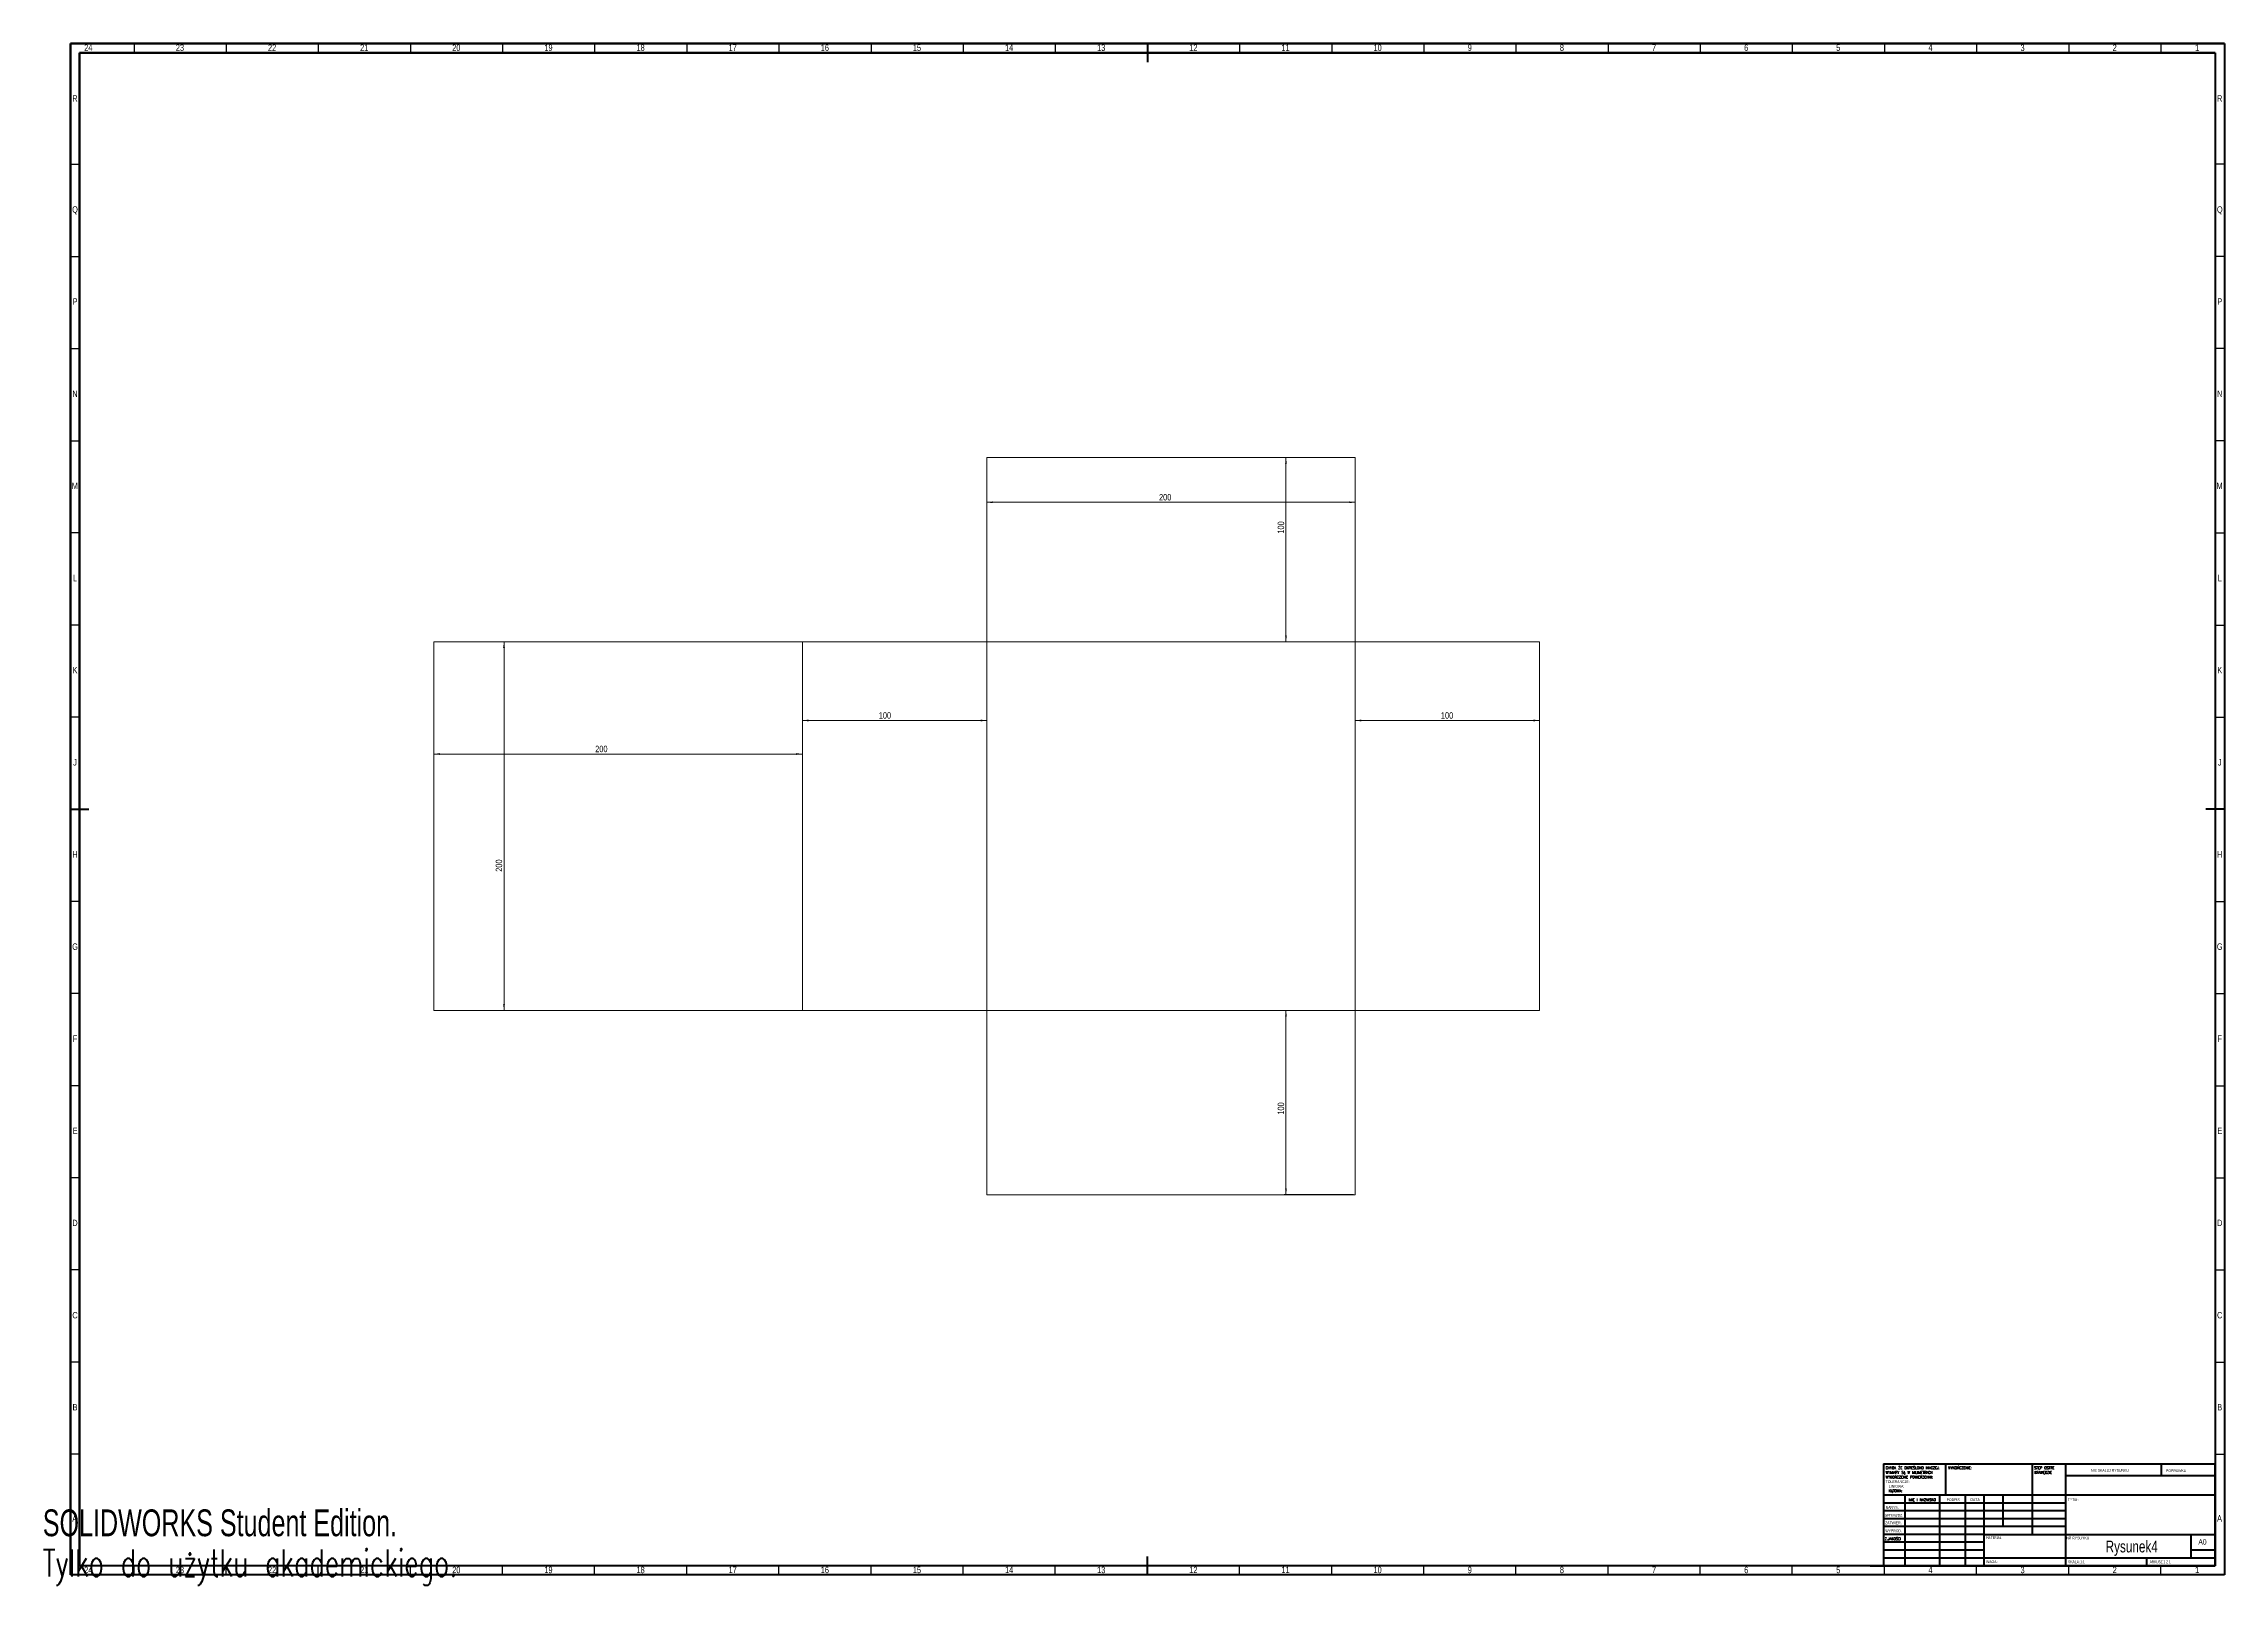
# Model space of a CAD drawing. Header units: millimetres. Extents: x 0 to 1184, y -1 to 836.
import ezdxf

# ---------------------------------------------------------------- set-up
doc = ezdxf.new("R2010")
doc.units = ezdxf.units.MM
doc.styles.add('SLDTEXTSTYLE0', font='TXT', dxfattribs={"width": 0.75})
doc.styles.add('SLDTEXTSTYLE1', font='TXT', dxfattribs={"width": 0.75, "bigfont": 'bigfont'})
doc.styles.add('SLDTEXTSTYLE2', font='TXT', dxfattribs={"width": 0.6875})
doc.styles.add('SLDTEXTSTYLE3', font='TXT', dxfattribs={"width": 0.7})
doc.styles.add('SLDTEXTSTYLE4', font='TXT', dxfattribs={"width": 0.7, "bigfont": 'bigfont'})
doc.dimstyles.new('SLDDIMSTYLE0', dxfattribs={"dimtxt": 3.5, "dimasz": 3.302, "dimexe": 0, "dimexo": 0.0625, "dimgap": 0.875, "dimtad": 1, "dimrnd": 1e-09, "dimzin": 12, "dimdsep": 46, "dimtxsty": 'SLDTEXTSTYLE0', "dimsah": 1, "dimcen": 0.09, "dimadec": 0, "dimazin": 3, "dimtfac": 1, "dimtofl": 0, "dimtmove": 0, "dimatfit": 3, "dimfxl": 0, "dimfrac": 2, "dimtolj": 1, "dimtzin": 12, "dimarcsym": 0})

# ---------------------------------------------------------------- blocks, each defined once
blk = doc.blocks.new('_D')
at = {"color": 7, "linetype": 'Continuous', "lineweight": 0}
for p, q in [((213.3, 511.4), (251.3, 511.4)), ((250.3, 511.4), (250.3, 311.4)), ((213.3, 311.4), (251.3, 311.4))]:
    blk.add_line(p, q, dxfattribs=at)
for points in [[(250.3, 511.4), (249.8, 508.1), (250.8, 508.1)], [(250.3, 311.4), (250.8, 314.7), (249.8, 314.7)]]:
    blk.add_solid(points, dxfattribs=at)
at = {"color": 7, "linetype": 'Continuous', "lineweight": 0, "insert": (245.8, 386.6), "char_height": 3.5, "attachment_point": 1, "rotation": 90, "style": 'SLDTEXTSTYLE0'}
blk.add_mtext('200', dxfattribs=at)
blk = doc.blocks.new('_D_1')
at = {"color": 7, "linetype": 'Continuous', "lineweight": 0}
for p, q in [((512.3, 610.4), (512.3, 586.1)), ((712.3, 610.4), (712.3, 586.1)), ((512.3, 587.1), (712.3, 587.1))]:
    blk.add_line(p, q, dxfattribs=at)
for points in [[(512.3, 587.1), (515.6, 586.6), (515.6, 587.6)], [(712.3, 587.1), (709, 587.6), (709, 586.6)]]:
    blk.add_solid(points, dxfattribs=at)
at = {"color": 7, "linetype": 'Continuous', "lineweight": 0, "insert": (605.8, 591.6), "char_height": 3.5, "attachment_point": 1, "style": 'SLDTEXTSTYLE0'}
blk.add_mtext('200', dxfattribs=at)
blk = doc.blocks.new('_D_2')
at = {"color": 7, "linetype": 'Continuous', "lineweight": 0}
for p, q in [((712.3, 510.4), (712.3, 467.7)), ((812.3, 510.4), (812.3, 467.7)), ((712.3, 468.7), (812.3, 468.7))]:
    blk.add_line(p, q, dxfattribs=at)
for points in [[(712.3, 468.7), (715.6, 468.2), (715.6, 469.2)], [(812.3, 468.7), (809, 469.2), (809, 468.2)]]:
    blk.add_solid(points, dxfattribs=at)
at = {"color": 7, "linetype": 'Continuous', "lineweight": 0, "insert": (758.8, 473.2), "char_height": 3.5, "attachment_point": 1, "style": 'SLDTEXTSTYLE0'}
blk.add_mtext('100', dxfattribs=at)
blk = doc.blocks.new('_D_3')
at = {"color": 7, "linetype": 'Continuous', "lineweight": 0}
for p, q in [((711.3, 611.4), (673.7, 611.4)), ((674.7, 511.4), (674.7, 611.4)), ((711.3, 511.4), (673.7, 511.4))]:
    blk.add_line(p, q, dxfattribs=at)
for points in [[(674.7, 611.4), (674.2, 608.1), (675.2, 608.1)], [(674.7, 511.4), (675.2, 514.7), (674.2, 514.7)]]:
    blk.add_solid(points, dxfattribs=at)
at = {"color": 7, "linetype": 'Continuous', "lineweight": 0, "insert": (670.2, 570.1), "char_height": 3.5, "attachment_point": 1, "rotation": 90, "style": 'SLDTEXTSTYLE0'}
blk.add_mtext('100', dxfattribs=at)
blk = doc.blocks.new('_D_4')
at = {"color": 7, "linetype": 'Continuous', "lineweight": 0}
for p, q in [((711.3, 311.4), (673.7, 311.4)), ((674.7, 311.4), (674.7, 211.4)), ((711.3, 211.4), (673.7, 211.4))]:
    blk.add_line(p, q, dxfattribs=at)
for points in [[(674.7, 311.4), (674.2, 308.1), (675.2, 308.1)], [(674.7, 211.4), (675.2, 214.7), (674.2, 214.7)]]:
    blk.add_solid(points, dxfattribs=at)
at = {"color": 7, "linetype": 'Continuous', "lineweight": 0, "insert": (670.2, 254.8), "char_height": 3.5, "attachment_point": 1, "rotation": 90, "style": 'SLDTEXTSTYLE0'}
blk.add_mtext('100', dxfattribs=at)
blk = doc.blocks.new('_D_5')
at = {"color": 7, "linetype": 'Continuous', "lineweight": 0}
for p, q in [((412.3, 510.4), (412.3, 467.7)), ((512.3, 510.4), (512.3, 467.7)), ((412.3, 468.7), (512.3, 468.7))]:
    blk.add_line(p, q, dxfattribs=at)
for points in [[(412.3, 468.7), (415.6, 468.2), (415.6, 469.2)], [(512.3, 468.7), (509, 469.2), (509, 468.2)]]:
    blk.add_solid(points, dxfattribs=at)
at = {"color": 7, "linetype": 'Continuous', "lineweight": 0, "insert": (453.7, 473.2), "char_height": 3.5, "attachment_point": 1, "style": 'SLDTEXTSTYLE0'}
blk.add_mtext('100', dxfattribs=at)
blk = doc.blocks.new('_D_6')
at = {"color": 7, "linetype": 'Continuous', "lineweight": 0}
for p, q in [((212.3, 510.4), (212.3, 449.5)), ((412.3, 510.4), (412.3, 449.5)), ((212.3, 450.5), (412.3, 450.5))]:
    blk.add_line(p, q, dxfattribs=at)
for points in [[(212.3, 450.5), (215.6, 450), (215.6, 451)], [(412.3, 450.5), (409, 451), (409, 450)]]:
    blk.add_solid(points, dxfattribs=at)
at = {"color": 7, "linetype": 'Continuous', "lineweight": 0, "insert": (299.8, 455), "char_height": 3.5, "attachment_point": 1, "style": 'SLDTEXTSTYLE0'}
blk.add_mtext('200', dxfattribs=at)
blk = doc.blocks.new('SW_NOTE_0')
at = {"color": 0, "linetype": 'Continuous', "lineweight": 0, "char_height": 1.5, "attachment_point": 1}
for s, insert, style in [('CHYBA ŻE OKREŚLONO INACZEJ:', (0, 1.9), 'SLDTEXTSTYLE1'), ('TOLERANCJE:', (0, -5.6), 'SLDTEXTSTYLE0'), ('WYMIARY SĄ W MILIMETRACH', (0, -0.6), 'SLDTEXTSTYLE1'), ('WYKOŃCZENIE POWIERZCHNI:', (0, -3.1), 'SLDTEXTSTYLE1'), ('LINIOWA:', (1.7, -8.1), 'SLDTEXTSTYLE0'), ('KĄTOWA:', (1.7, -10.6), 'SLDTEXTSTYLE1')]:
    blk.add_mtext(s, dxfattribs=dict(at, insert=insert, style=style))
blk = doc.blocks.new('SW_NOTE_1')
at = {"color": 0, "linetype": 'Continuous', "lineweight": 0, "char_height": 1.5, "attachment_point": 1, "style": 'SLDTEXTSTYLE1'}
for s, insert in [('STĘP OSTRE', (0, 1.9)), ('KRAWĘDZIE', (0, -0.6))]:
    blk.add_mtext(s, dxfattribs=dict(at, insert=insert))

msp = doc.modelspace()

# ---------------------------------------------------------------- linework, layer by layer
at = {"color": 7, "linetype": 'Continuous', "lineweight": 60}
for p, q in [((15, 836), (1184, 836)), ((15, 5), (15, 836)), ((15, 836), (15, 5)), ((1184, 836), (15, 836)), ((20, 831), (1179, 831)), ((20, 10), (20, 831)), ((20, 831), (20, 10)), ((1179, 831), (20, 831)), ((599.5, 836), (599.5, 826)), ((599.5, 836), (599.5, 826)), ((1179, 831), (1179, 10)), ((1184, 836), (1184, 5)), ((15, 420.5), (25, 420.5)), ((15, 420.5), (25, 420.5)), ((1184, 420.5), (1174, 420.5)), ((1179, 10), (1179, 65.25)), ((1179, 65.25), (1179, 10)), ((599.5, 5), (599.5, 15)), ((1184, 5), (15, 5)), ((1179, 10), (20, 10)), ((991.8, 10), (1179, 10))]:
    msp.add_line(p, q, dxfattribs=at)
at = {"color": 7, "linetype": 'Continuous', "lineweight": 30}
for p, q in [((49.5, 836), (49.5, 831)), ((99.5, 836), (99.5, 831)), ((149.5, 836), (149.5, 831)), ((199.5, 836), (199.5, 831)), ((249.5, 836), (249.5, 831)), ((299.5, 836), (299.5, 831)), ((349.5, 836), (349.5, 831)), ((399.5, 836), (399.5, 831)), ((449.5, 836), (449.5, 831)), ((499.5, 836), (499.5, 831)), ((549.5, 836), (549.5, 831)), ((649.5, 836), (649.5, 831)), ((699.5, 836), (699.5, 831)), ((749.5, 836), (749.5, 831)), ((799.5, 836), (799.5, 831)), ((849.5, 836), (849.5, 831)), ((899.5, 836), (899.5, 831)), ((949.5, 836), (949.5, 831)), ((999.6, 836), (999.6, 831)), ((1049.5, 836), (1049.5, 831)), ((1099.5, 836), (1099.5, 831)), ((1149.5, 836), (1149.5, 831)), ((15, 770.5), (20, 770.5)), ((1184, 770.5), (1179, 770.5)), ((15, 720.5), (20, 720.5)), ((1184, 720.5), (1179, 720.5)), ((15, 670.5), (20, 670.5)), ((1184, 670.5), (1179, 670.5)), ((15, 620.5), (20, 620.5)), ((1184, 620.5), (1179, 620.5)), ((20, 570.5), (15, 570.5)), ((1179, 570.5), (1184, 570.5)), ((20, 520.5), (15, 520.5)), ((1179, 520.5), (1184, 520.5)), ((20, 470.5), (15, 470.5)), ((1179, 470.5), (1184, 470.5)), ((20, 370.5), (15, 370.5)), ((1179, 370.5), (1184, 370.5)), ((20, 320.5), (15, 320.5)), ((1179, 320.5), (1184, 320.5)), ((20, 270.5), (15, 270.5)), ((1179, 270.5), (1184, 270.5)), ((20, 220.5), (15, 220.5)), ((1179, 220.5), (1184, 220.5)), ((20, 170.5), (15, 170.5)), ((1179, 170.5), (1184, 170.5)), ((20, 120.5), (15, 120.5)), ((1179, 120.5), (1184, 120.5)), ((20, 70.5), (15, 70.5)), ((1179, 70.5), (1184, 70.5)), ((49.5, 5), (49.5, 10)), ((99.5, 5), (99.5, 10)), ((149.5, 5), (149.5, 10)), ((199.5, 5), (199.5, 10)), ((249.5, 5), (249.5, 10)), ((299.5, 5), (299.5, 10)), ((349.5, 5), (349.5, 10)), ((399.5, 5), (399.5, 10)), ((449.5, 5), (449.5, 10)), ((499.5, 5), (499.5, 10)), ((549.5, 5), (549.5, 10)), ((649.5, 5), (649.5, 10)), ((699.5, 5), (699.5, 10)), ((749.5, 5), (749.5, 10)), ((799.5, 5), (799.5, 10)), ((849.5, 5), (849.5, 10)), ((899.5, 5), (899.5, 10)), ((949.5, 5), (949.5, 10)), ((999.6, 5), (999.6, 10)), ((1049.5, 5), (1049.5, 10)), ((1099.5, 5), (1099.5, 10)), ((1149.5, 5), (1149.5, 10))]:
    msp.add_line(p, q, dxfattribs=at)
at = {"color": 7, "linetype": 'Continuous', "lineweight": 0}
for p, q in [((512.271, 511.369), (512.271, 611.369)), ((512.271, 611.369), (712.271, 611.369)), ((712.271, 511.369), (712.271, 611.369)), ((212.271, 511.369), (412.271, 511.369)), ((212.271, 511.369), (212.271, 311.369)), ((412.271, 511.369), (412.271, 311.369)), ((412.271, 511.369), (512.271, 511.369)), ((412.271, 511.369), (412.271, 311.369)), ((512.271, 511.369), (512.271, 311.369)), ((512.271, 511.369), (712.271, 511.369)), ((512.271, 511.369), (512.271, 311.369)), ((512.271, 511.369), (712.271, 511.369)), ((712.271, 511.369), (712.271, 311.369)), ((712.271, 511.369), (812.271, 511.369)), ((712.271, 511.369), (712.271, 311.369)), ((812.271, 511.369), (812.271, 311.369)), ((212.271, 311.369), (412.271, 311.369)), ((412.271, 311.369), (512.271, 311.369)), ((512.271, 311.369), (712.271, 311.369)), ((512.271, 311.369), (712.271, 311.369)), ((512.271, 311.369), (512.271, 211.369)), ((712.271, 311.369), (812.271, 311.369)), ((712.271, 311.369), (712.271, 211.369)), ((512.271, 211.369), (712.271, 211.369))]:
    msp.add_line(p, q, dxfattribs=at)
at = {"color": 7, "linetype": 'Continuous', "lineweight": 40}
for p, q in [((999, 65.25), (1179, 65.25)), ((999, 65.25), (999, 10)), ((1032.8, 48.25), (1032.8, 65.25)), ((1079.6, 65.25), (1079.6, 27)), ((1097.8, 65.25), (1097.8, 10)), ((1149.8, 58.875), (1149.8, 65.25)), ((1179, 48.25), (999, 48.25)), ((1010.564, 48.25), (1010.564, 10)), ((1029.442, 48.25), (1029.442, 10)), ((1043.399, 48.25), (1043.399, 10)), ((1053.6, 10), (1053.6, 48.25)), ((1064, 31.25), (1064, 48.25)), ((1179, 58.875), (1097.8, 58.875)), ((1097.8, 44), (999, 44)), ((1097.8, 39.75), (999, 39.75)), ((1097.8, 35.5), (999, 35.5)), ((1097.8, 31.25), (999, 31.25)), ((1053.6, 27), (999, 27)), ((1053.6, 27), (1179, 27)), ((1166, 14.25), (1166, 27)), ((1053.6, 22.75), (999, 22.75)), ((1053.6, 18.5), (999, 18.5)), ((999, 14.25), (1179, 14.25)), ((1142, 10), (1142, 14.25)), ((1179, 18.5), (1166, 18.5))]:
    msp.add_line(p, q, dxfattribs=at)

# ---------------------------------------------------------------- block references
at = {"color": 7, "linetype": 'Continuous', "lineweight": 0}
for name, p in [('SW_NOTE_0', (1000.182, 61.987)), ('SW_NOTE_1', (1080.821, 61.987))]:
    msp.add_blockref(name, p, dxfattribs=at)

# ---------------------------------------------------------------- texts
for s, insert, char_height, attachment_point, style in [('24', (24.68, 835.544), 3.5, 2, 'SLDTEXTSTYLE0'), ('23', (74.43, 835.544), 3.5, 2, 'SLDTEXTSTYLE0'), ('22', (124.43, 835.544), 3.5, 2, 'SLDTEXTSTYLE0'), ('21', (174.43, 835.544), 3.5, 2, 'SLDTEXTSTYLE0'), ('20', (224.43, 835.544), 3.5, 2, 'SLDTEXTSTYLE0'), ('19', (274.43, 835.544), 3.5, 2, 'SLDTEXTSTYLE0'), ('18', (324.43, 835.544), 3.5, 2, 'SLDTEXTSTYLE0'), ('17', (374.43, 835.544), 3.5, 2, 'SLDTEXTSTYLE0'), ('16', (424.43, 835.544), 3.5, 2, 'SLDTEXTSTYLE0'), ('15', (474.43, 835.544), 3.5, 2, 'SLDTEXTSTYLE0'), ('14', (524.43, 835.544), 3.5, 2, 'SLDTEXTSTYLE0'), ('13', (574.43, 835.544), 3.5, 2, 'SLDTEXTSTYLE0'), ('12', (624.43, 835.544), 3.5, 2, 'SLDTEXTSTYLE0'), ('11', (674.43, 835.544), 3.5, 2, 'SLDTEXTSTYLE0'), ('10', (724.43, 835.544), 3.5, 2, 'SLDTEXTSTYLE0'), ('9', (774.465, 835.544), 3.5, 2, 'SLDTEXTSTYLE0'), ('8', (824.465, 835.544), 3.5, 2, 'SLDTEXTSTYLE0'), ('7', (874.465, 835.544), 3.5, 2, 'SLDTEXTSTYLE0'), ('6', (924.465, 835.544), 3.5, 2, 'SLDTEXTSTYLE0'), ('5', (974.465, 835.544), 3.5, 2, 'SLDTEXTSTYLE0'), ('4', (1024.465, 835.544), 3.5, 2, 'SLDTEXTSTYLE0'), ('3', (1074.465, 835.544), 3.5, 2, 'SLDTEXTSTYLE0'), ('2', (1124.465, 835.544), 3.5, 2, 'SLDTEXTSTYLE0'), ('1', (1169.215, 835.544), 3.5, 2, 'SLDTEXTSTYLE0'), ('R', (17.45, 807.985), 3.5, 2, 'SLDTEXTSTYLE0'), ('R', (1181.45, 807.985), 3.5, 2, 'SLDTEXTSTYLE0'), ('Q', (17.491, 747.735), 3.5, 2, 'SLDTEXTSTYLE0'), ('Q', (1181.491, 747.735), 3.5, 2, 'SLDTEXTSTYLE0'), ('P', (17.487, 697.794), 3.5, 2, 'SLDTEXTSTYLE0'), ('P', (1181.487, 697.794), 3.5, 2, 'SLDTEXTSTYLE0'), ('N', (17.47, 647.735), 3.5, 2, 'SLDTEXTSTYLE0'), ('N', (1181.47, 647.735), 3.5, 2, 'SLDTEXTSTYLE0'), ('M', (17.38, 597.794), 3.5, 2, 'SLDTEXTSTYLE0'), ('M', (1181.38, 597.794), 3.5, 2, 'SLDTEXTSTYLE0'), ('L', (17.462, 547.735), 3.5, 2, 'SLDTEXTSTYLE0'), ('L', (1181.462, 547.735), 3.5, 2, 'SLDTEXTSTYLE0'), ('K', (17.489, 497.794), 3.5, 2, 'SLDTEXTSTYLE0'), ('K', (1181.489, 497.794), 3.5, 2, 'SLDTEXTSTYLE0'), ('J', (17.468, 447.735), 3.5, 2, 'SLDTEXTSTYLE0'), ('J', (1181.468, 447.735), 3.5, 2, 'SLDTEXTSTYLE0'), ('H', (17.491, 397.794), 3.5, 2, 'SLDTEXTSTYLE0'), ('H', (1181.491, 397.794), 3.5, 2, 'SLDTEXTSTYLE0'), ('G', (17.489, 347.735), 3.5, 2, 'SLDTEXTSTYLE0'), ('G', (1181.489, 347.735), 3.5, 2, 'SLDTEXTSTYLE0'), ('F', (17.464, 297.794), 3.5, 2, 'SLDTEXTSTYLE0'), ('F', (1181.464, 297.794), 3.5, 2, 'SLDTEXTSTYLE0'), ('E', (17.506, 247.735), 3.5, 2, 'SLDTEXTSTYLE0'), ('E', (1181.506, 247.735), 3.5, 2, 'SLDTEXTSTYLE0'), ('D', (17.46, 197.794), 3.5, 2, 'SLDTEXTSTYLE0'), ('D', (1181.46, 197.794), 3.5, 2, 'SLDTEXTSTYLE0'), ('C', (17.464, 147.735), 3.5, 2, 'SLDTEXTSTYLE0'), ('C', (1181.464, 147.735), 3.5, 2, 'SLDTEXTSTYLE0'), ('B', (17.473, 97.794), 3.5, 2, 'SLDTEXTSTYLE0'), ('B', (1181.473, 97.794), 3.5, 2, 'SLDTEXTSTYLE0'), ('WYKOŃCZENIE:', (1034.123, 63.921), 1.5, 1, 'SLDTEXTSTYLE1'), ('NIE SKALUJ RYSUNKU', (1111.615, 62.533), 1.5, 1, 'SLDTEXTSTYLE0'), ('POPRAWKA', (1152.328, 62.335), 1.5, 1, 'SLDTEXTSTYLE0'), ('A', (17.36, 37.485), 3.5, 2, 'SLDTEXTSTYLE0'), ('SPRAWDZ.', (999.735, 38.162), 1.5, 1, 'SLDTEXTSTYLE0'), ('NARYS.', (1000.182, 42.385), 1.5, 1, 'SLDTEXTSTYLE0'), ('IMIĘ I NAZWISKO', (1012.617, 46.576), 1.5, 1, 'SLDTEXTSTYLE1'), ('PODPIS', (1033.268, 46.576), 1.5, 1, 'SLDTEXTSTYLE0'), ('DATA', (1046.215, 46.576), 1.5, 1, 'SLDTEXTSTYLE0'), ('TYTUŁ:', (1099.079, 46.576), 1.5, 1, 'SLDTEXTSTYLE1'), ('A', (1181.36, 37.485), 3.5, 2, 'SLDTEXTSTYLE0'), ('Z.JAKOŚCI', (999.669, 25.35), 1.5, 1, 'SLDTEXTSTYLE1'), ('ZATWIER.', (999.839, 34.066), 1.5, 1, 'SLDTEXTSTYLE0'), ('WYPROD.', (999.99, 29.716), 1.5, 1, 'SLDTEXTSTYLE0'), ('MATERIAŁ:', (1054.646, 25.986), 1.5, 1, 'SLDTEXTSTYLE1'), ('NR RYSUNKU', (1098.209, 25.843), 1.5, 1, 'SLDTEXTSTYLE0'), ('Rysunek4', (1133.714, 23.607), 6.35, 2, 'SLDTEXTSTYLE0'), ('A0', (1169.871, 24.406), 2.9104, 1, 'SLDTEXTSTYLE0'), ('WAGA:', (1054.618, 12.949), 1.4986, 1, 'SLDTEXTSTYLE0'), ('SKALA:1:1', (1099.074, 12.9), 1.5, 1, 'SLDTEXTSTYLE0'), ('ARKUSZ 1 Z 1', (1143.478, 12.9), 1.5, 1, 'SLDTEXTSTYLE2'), ('24', (24.68, 9.485), 3.5, 2, 'SLDTEXTSTYLE0'), ('23', (74.43, 9.485), 3.5, 2, 'SLDTEXTSTYLE0'), ('22', (124.43, 9.485), 3.5, 2, 'SLDTEXTSTYLE0'), ('21', (174.43, 9.485), 3.5, 2, 'SLDTEXTSTYLE0'), ('20', (224.43, 9.485), 3.5, 2, 'SLDTEXTSTYLE0'), ('19', (274.43, 9.485), 3.5, 2, 'SLDTEXTSTYLE0'), ('18', (324.43, 9.485), 3.5, 2, 'SLDTEXTSTYLE0'), ('17', (374.43, 9.485), 3.5, 2, 'SLDTEXTSTYLE0'), ('16', (424.43, 9.485), 3.5, 2, 'SLDTEXTSTYLE0'), ('15', (474.43, 9.485), 3.5, 2, 'SLDTEXTSTYLE0'), ('14', (524.43, 9.485), 3.5, 2, 'SLDTEXTSTYLE0'), ('13', (574.43, 9.485), 3.5, 2, 'SLDTEXTSTYLE0'), ('12', (624.43, 9.485), 3.5, 2, 'SLDTEXTSTYLE0'), ('11', (674.43, 9.485), 3.5, 2, 'SLDTEXTSTYLE0'), ('10', (724.43, 9.485), 3.5, 2, 'SLDTEXTSTYLE0'), ('9', (774.465, 9.485), 3.5, 2, 'SLDTEXTSTYLE0'), ('8', (824.465, 9.485), 3.5, 2, 'SLDTEXTSTYLE0'), ('7', (874.465, 9.485), 3.5, 2, 'SLDTEXTSTYLE0'), ('6', (924.465, 9.485), 3.5, 2, 'SLDTEXTSTYLE0'), ('5', (974.465, 9.485), 3.5, 2, 'SLDTEXTSTYLE0'), ('4', (1024.465, 9.485), 3.5, 2, 'SLDTEXTSTYLE0'), ('3', (1074.465, 9.485), 3.5, 2, 'SLDTEXTSTYLE0'), ('2', (1124.465, 9.485), 3.5, 2, 'SLDTEXTSTYLE0'), ('1', (1169.215, 9.485), 3.5, 2, 'SLDTEXTSTYLE0')]:
    msp.add_mtext(s, dxfattribs=dict(at, insert=insert, char_height=char_height, attachment_point=attachment_point, style=style))
at = {"color": 7, "linetype": 'Continuous', "char_height": 14.5493, "attachment_point": 1}
for s, insert, style in [('SOLIDWORKS Student Edition.', (0, 40.579), 'SLDTEXTSTYLE3'), ('Tylko do użytku akademickiego.', (0, 18.755), 'SLDTEXTSTYLE4')]:
    msp.add_mtext(s, dxfattribs=dict(at, insert=insert, style=style))

# ---------------------------------------------------------------- dimensions: what is measured, and where the dimension line sits
at = {"color": 7, "linetype": 'Continuous', "lineweight": 0}
for base, p1, p2, picture, middle in [((712.271, 587.118), (512.271, 611.369), (712.271, 611.369), '_D_1', (609.632, 587.118)), ((412.271, 450.496), (212.271, 511.369), (412.271, 511.369), '_D_6', (303.655, 450.496)), ((512.271, 468.721), (412.271, 511.369), (512.271, 511.369), '_D_5', (457.554, 468.721)), ((812.271, 468.721), (712.271, 511.369), (812.271, 511.369), '_D_2', (762.694, 468.721))]:
    dim = msp.add_linear_dim(base=base, p1=p1, p2=p2, dimstyle='SLDDIMSTYLE0', dxfattribs=at)
    dim.commit()
    dim.dimension.update_dxf_attribs({"geometry": picture, "text_midpoint": middle, "dimtype": 160})
for base, p1, p2, picture, middle in [((674.699, 611.369), (712.271, 511.369), (712.271, 611.369), '_D_3', (674.699, 574.002)), ((250.331, 311.369), (212.271, 511.369), (212.271, 311.369), '_D', (250.331, 390.443)), ((674.699, 211.369), (712.271, 311.369), (712.271, 211.369), '_D_4', (674.699, 258.642))]:
    dim = msp.add_linear_dim(base=base, p1=p1, p2=p2, angle=90, dimstyle='SLDDIMSTYLE0', dxfattribs=at)
    dim.commit()
    dim.dimension.update_dxf_attribs({"geometry": picture, "text_midpoint": middle, "dimtype": 160})

doc.saveas('drawing.dxf')
